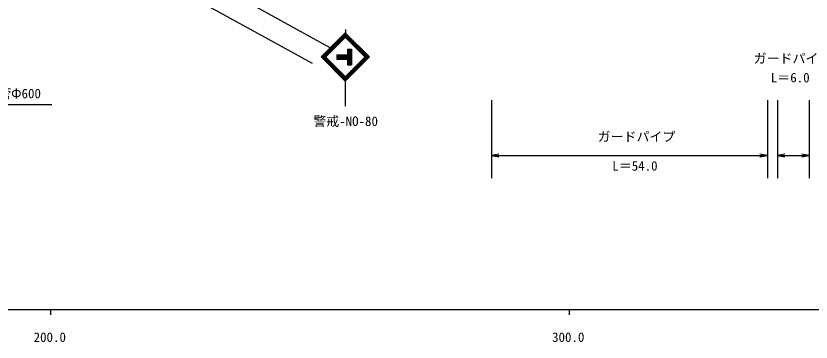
# Model space of a CAD drawing. Units: millimetres, scale not verified. Extents: x 40000 to 680000, y 20000 to 380000.
# Drawn here: x 261311 to 414684, y 198715 to 261590 of the extents above; entities that cross this region are included whole.
import ezdxf
from ezdxf.enums import TextEntityAlignment as Align

# ---------------------------------------------------------------- set-up
doc = ezdxf.new("R2010")
doc.units = ezdxf.units.MM
doc.header["$LTSCALE"] = 1000
for name, color, linetype, lineweight in [('M-BMK-SRVR', 3, 'Continuous', 25), ('M-STR-STR3', 7, 'Continuous', 25), ('M-STR-STRC', 7, 'Continuous', 25), ('M-TTL-BAND', 7, 'Continuous', 25)]:
    doc.layers.add(name, color=color, linetype=linetype, lineweight=lineweight)
doc.styles.add('ＭＳ ゴシック', font='')
doc.styles.get('ＭＳ ゴシック').set_extended_font_data('MS Gothic')

# ---------------------------------------------------------------- blocks, each defined once
blk = doc.blocks.new('open_arrow')
at = {"color": 0, "linetype": 'Continuous', "lineweight": -2}
blk.add_lwpolyline([(7.5, 1.25), (0, 0), (7.5, -1.25)], dxfattribs=at)

msp = doc.modelspace()

# ---------------------------------------------------------------- linework, layer by layer
at = {"layer": 'M-BMK-SRVR'}
msp.add_line((289660, 268322), (318427, 252460), dxfattribs=at)
at = {"layer": 'M-STR-STR3'}
for p, q in [((247227, 244521), (268229, 244521)), ((353034, 245333), (353034, 230334)), ((406247, 245333), (406247, 230334)), ((408188, 245333), (408188, 230334)), ((414340, 245333), (414340, 230334)), ((353034, 234669), (406247, 234669)), ((408188, 234669), (414340, 234669))]:
    msp.add_line(p, q, dxfattribs=at)
at = {"layer": 'M-STR-STRC'}
for p, q in [((321944, 255452), (294997, 270328)), ((320169, 253677), (324836, 258344)), ((320310, 253677), (324836, 258203)), ((320452, 253677), (324836, 258061)), ((320593, 253677), (324836, 257920)), ((320664, 253606), (324906, 257849)), ((320735, 253536), (324977, 257778)), ((320805, 253465), (325048, 257708)), ((324624, 257708), (328866, 253465)), ((324694, 257778), (328937, 253536)), ((324765, 257849), (329008, 253606)), ((324836, 258344), (329503, 253677)), ((324836, 258203), (329361, 253677)), ((324836, 258061), (329220, 253677)), ((324836, 257920), (329078, 253677)), ((324879, 258970), (324879, 258301)), ((325258, 255177), (326058, 255177)), ((325258, 255177), (325258, 252177)), ((325358, 255177), (325358, 252177)), ((325458, 255177), (325458, 252177)), ((325558, 255177), (325558, 252177)), ((325658, 255177), (325658, 252177)), ((325758, 255177), (325758, 252177)), ((325858, 255177), (325858, 252177)), ((325958, 255177), (325958, 252177)), ((326058, 255177), (326058, 252177)), ((320169, 253677), (324836, 249010)), ((320310, 253677), (324836, 249152)), ((320452, 253677), (324836, 249293)), ((320593, 253677), (324836, 249435)), ((320664, 253748), (324906, 249505)), ((320735, 253819), (324977, 249576)), ((320805, 253889), (325048, 249647)), ((323237, 254077), (325258, 254077)), ((323237, 254077), (323237, 253277)), ((323237, 253977), (325258, 253977)), ((323237, 253877), (325258, 253877)), ((323237, 253777), (325258, 253777)), ((323237, 253677), (325258, 253677)), ((323237, 253577), (325258, 253577)), ((323237, 253477), (325258, 253477)), ((323237, 253377), (325258, 253377)), ((323237, 253277), (325258, 253277)), ((324624, 249647), (328866, 253889)), ((324694, 249576), (328937, 253819)), ((324765, 249505), (329008, 253748)), ((324836, 249435), (329078, 253677)), ((324836, 249293), (329220, 253677)), ((324836, 249152), (329361, 253677)), ((324836, 249010), (329503, 253677)), ((325258, 252177), (326058, 252177)), ((324836, 249010), (324836, 244215))]:
    msp.add_line(p, q, dxfattribs=at)
at = {"layer": 'M-TTL-BAND'}
for p, q in [((40000, 205000), (579000, 205000)), ((268000, 205000), (268000, 204000)), ((368000, 205000), (368000, 204000))]:
    msp.add_line(p, q, dxfattribs=at)

# ---------------------------------------------------------------- block references
at = {"layer": 'M-STR-STR3', "xscale": 193, "yscale": 193}
for p in [(353034, 234669), (408188, 234669)]:
    msp.add_blockref('open_arrow', p, dxfattribs=at)
at = {"layer": 'M-STR-STR3', "xscale": 193, "yscale": 193, "rotation": 180}
for p in [(406247, 234669), (414340, 234669)]:
    msp.add_blockref('open_arrow', p, dxfattribs=at)

# ---------------------------------------------------------------- texts
at = {"layer": 'M-STR-STR3', "style": 'ＭＳ ゴシック'}
for s, p in [('ガードパイプ', (403593, 254306)), ('L＝6.0', (406916, 250611)), ('ヒューム管Φ600', (247897, 247547)), ('ガードパイプ', (373503, 239234)), ('L＝54.0', (376341, 233594))]:
    msp.add_text(s, height=1833, dxfattribs=at).set_placement(p, align=Align.TOP_LEFT)
at = {"layer": 'M-STR-STRC', "style": 'ＭＳ ゴシック'}
msp.add_text('警戒-NO-80', height=1833, dxfattribs=at).set_placement((318660, 239815), align=Align.BOTTOM_LEFT)
at = {"layer": 'M-TTL-BAND', "style": 'ＭＳ ゴシック'}
for s, p in [('200.0', (267844, 198195)), ('300.0', (367844, 198195))]:
    msp.add_text(s, height=1833, dxfattribs=at).set_placement(p, align=Align.BOTTOM_CENTER)

doc.saveas('drawing.dxf')
